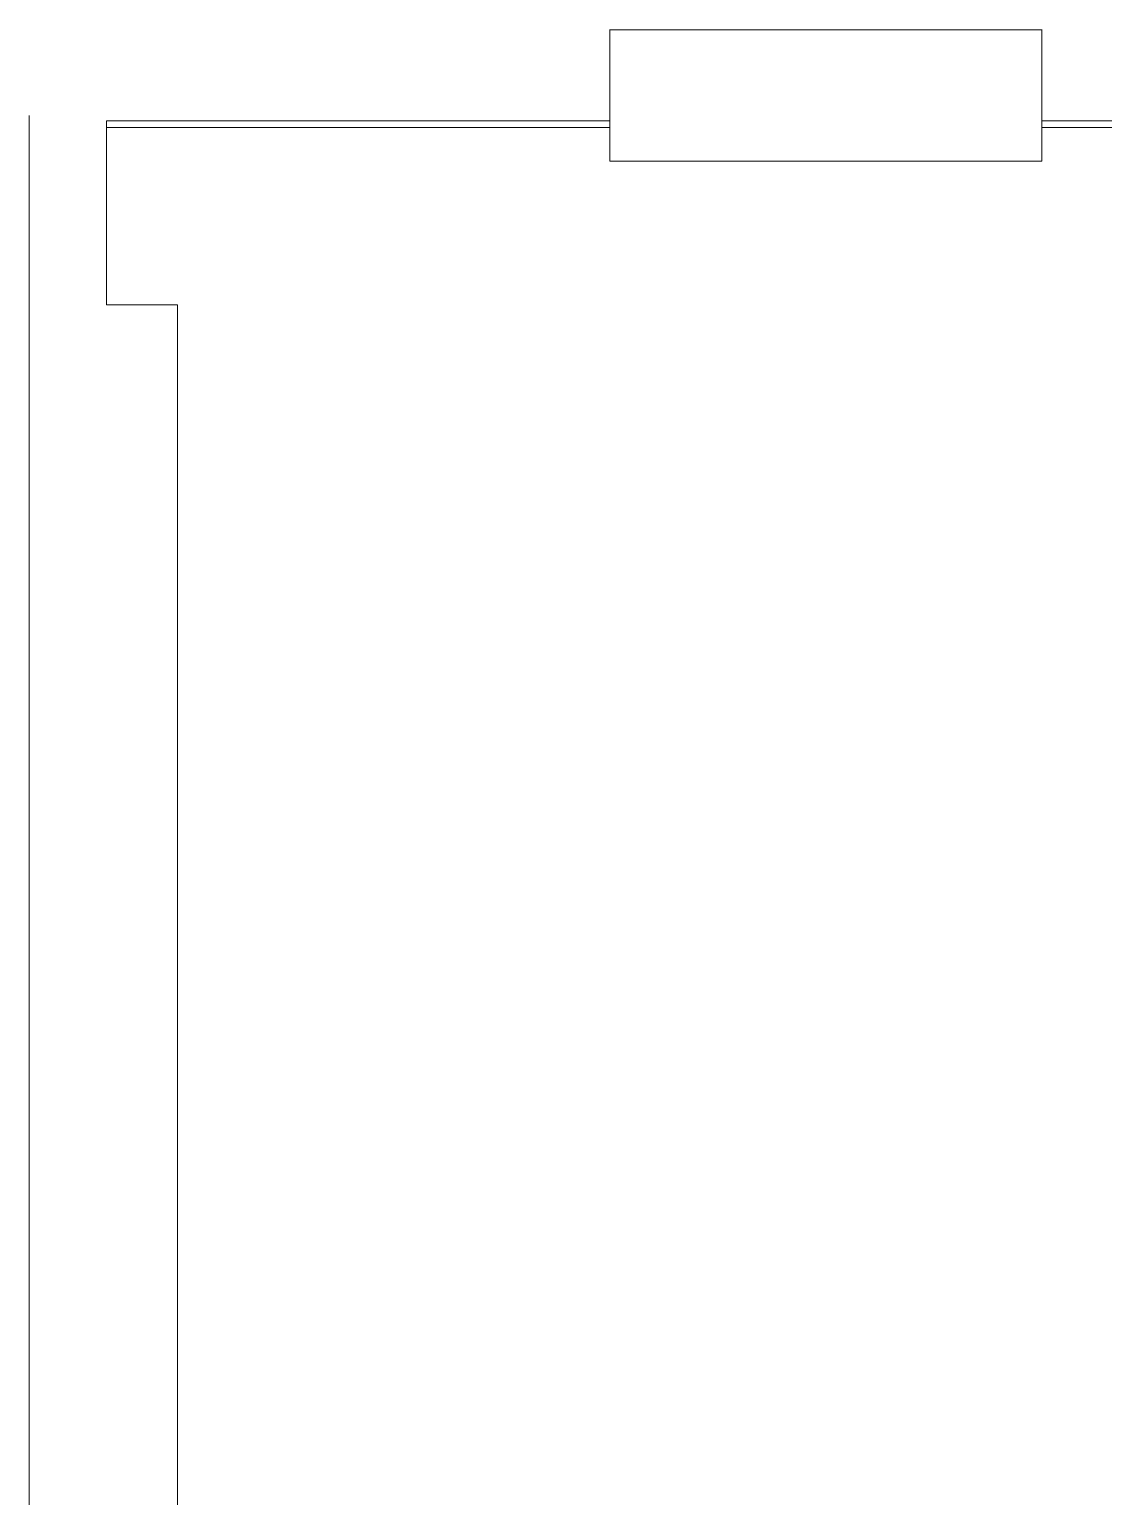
# Model space of a CAD drawing. Header units: millimetres. Extents: x 1359 to 3577, y 1336 to 3557.
# Drawn here: x 2685.27 to 2702.67, y 3016.78 to 3040.54 of the extents above; entities that cross this region are included whole.
import ezdxf

# ---------------------------------------------------------------- set-up
doc = ezdxf.new("R2010")
doc.units = ezdxf.units.MM
doc.layers.add('000-PI-Oprema', color=30, linetype='Continuous', lineweight=5)

msp = doc.modelspace()

# ---------------------------------------------------------------- linework, layer by layer
at = {"layer": '000-PI-Oprema', "color": 0, "linetype": 'ByBlock', "lineweight": 0}
for p, q in [((2701.671, 3040.534), (2694.671, 3040.534)), ((2686.521, 3036.077), (2686.521, 3039.056)), ((2694.671, 3039.056), (2686.521, 3039.056)), ((2694.671, 3038.951), (2694.671, 3039.056)), ((2701.671, 3039.056), (2701.671, 3038.951)), ((2709.821, 3039.056), (2701.671, 3039.056)), ((2694.671, 3038.951), (2686.521, 3038.951)), ((2694.671, 3038.407), (2694.671, 3038.951)), ((2701.671, 3038.951), (2701.671, 3038.407)), ((2709.821, 3038.951), (2701.671, 3038.951)), ((2701.671, 3038.407), (2694.671, 3038.407)), ((2687.671, 3036.077), (2686.521, 3036.077))]:
    msp.add_line(p, q, dxfattribs=at)
for points in [[(2694.671, 3040.54), (2694.671, 3040.045), (2694.671, 3039.551), (2694.671, 3039.056)], [(2701.671, 3039.056), (2701.671, 3039.551), (2701.671, 3040.045), (2701.671, 3040.54)]]:
    msp.add_open_spline(points, degree=3, dxfattribs=at)
for points, knots in [([(2685.271, 3039.142), (2685.271, 3036.098), (2685.271, 3026.528), (2685.271, 3012.358), (2685.271, 2997.792), (2685.271, 2983.582), (2685.271, 2969.287), (2685.271, 2953.801), (2685.271, 2941.161), (2685.271, 2933.196), (2685.271, 2929.856)], [0, 0, 0, 0, 0.083934, 0.263736, 0.389889, 0.484142, 0.653794, 0.78188, 0.908517, 1, 1, 1, 1]), ([(2687.671, 3036.077), (2687.671, 3034.053), (2687.671, 3025.504), (2687.671, 3012.358), (2687.671, 2997.792), (2687.671, 2983.582), (2687.671, 2969.287), (2687.671, 2953.801), (2687.671, 2941.043), (2687.671, 2932.161), (2687.671, 2927.904), (2687.671, 2927.106)], [0, 0, 0, 0, 0.055935, 0.236292, 0.362833, 0.457376, 0.627551, 0.756032, 0.883059, 0.978086, 1, 1, 1, 1])]:
    msp.add_open_spline(points, degree=3, knots=knots, dxfattribs=at)

doc.saveas('drawing.dxf')
